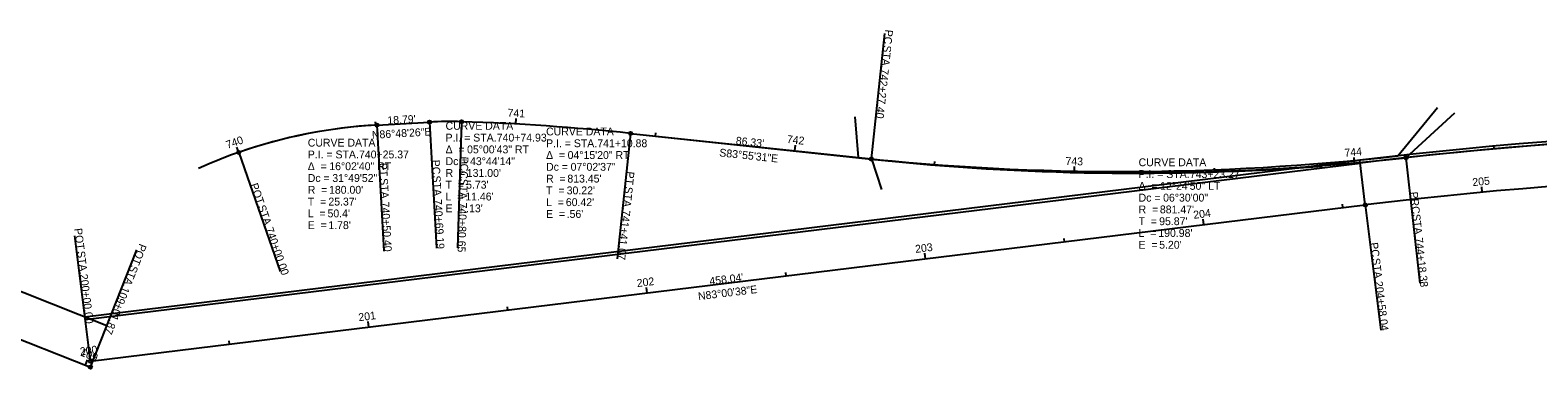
# Model space of a CAD drawing. Extents: x 152040 to 153774, y 329199 to 329827.
# Drawn here: x 152699 to 153237, y 329238 to 329358 of the extents above; entities that cross this region are included whole.
import ezdxf

# ---------------------------------------------------------------- set-up
doc = ezdxf.new("R2010")
doc.units = 0
for name, color, linetype in [('Default', 7, 'Continuous'), ('DR_X_Cells', 7, 'Continuous'), ('GK_Drainage_Nodes', 7, 'Continuous'), ('LT_X_Poles', 7, 'Continuous'), ('PV_X_Walk', 7, 'Continuous'), ('RD_X_Cells', 7, 'Continuous'), ('RD_X_Misc_Items', 7, 'Continuous'), ('SN_X_Public', 7, 'Continuous'), ('SV_X_Random_Point', 7, 'Continuous'), ('SV_X_Toe_of_Slope', 7, 'Continuous'), ('UT_X_Electric', 7, 'Continuous'), ('UT_X_Electric_Cells', 7, 'Continuous'), ('UT_X_Misc_Cells', 7, 'Continuous'), ('UT_X_Sanitary_Cells', 7, 'Continuous'), ('UT_X_Water_Cells', 7, 'Continuous')]:
    doc.layers.add(name, color=color, linetype=linetype)

msp = doc.modelspace()

# ---------------------------------------------------------------- linework, layer by layer
at = {"layer": 'Default'}
for p, q in [((153186.7, 329313.67), (153200.89, 329330.9)), ((152994.38, 329313.04), (152993.21, 329327.52)), ((153189.61, 329312.99), (153207.11, 329329.06)), ((152998.99, 329312.55), (153002.66, 329301.67))]:
    msp.add_line(p, q, dxfattribs=at)
for centre, end in [((153087.66, 330189.56), 276.45116), ((153092.27, 330189.07), 276.33994)]:
    msp.add_arc(centre, 881.47, 263.92532, end, dxfattribs=at)
at = {"layer": 'LT_X_Poles'}
msp.add_arc((152832.69, 329144.94), 180, 93.1929, 114.1367, dxfattribs=at)
at = {"layer": 'PV_X_Walk'}
for p, q in [((153175.14, 329296.2), (153180.61, 329251.53)), ((152720.5, 329240.46), (152715.02, 329285.12)), ((152720.51, 329238.36), (152737.07, 329280.2))]:
    msp.add_line(p, q, dxfattribs=at)
for centre in [(153175.14, 329296.2), (152720.5, 329240.46), (152720.51, 329238.36)]:
    msp.add_circle(centre, 0.6, dxfattribs=at)
at = {"layer": 'RD_X_Cells'}
for p, q in [((152822.26, 329324.63), (152822.19, 329325.83)), ((152872.21, 329325), (152872.32, 329326.99)), ((152922.02, 329320.74), (152922.15, 329321.93)), ((152773.39, 329314.89), (152772.73, 329316.77)), ((152971.74, 329315.45), (152971.95, 329317.44)), ((153221.07, 329316.14), (153220.96, 329317.33)), ((153021.49, 329310.44), (153021.59, 329311.64)), ((153071.42, 329307.84), (153071.46, 329309.84)), ((153121.41, 329308.08), (153121.37, 329309.28)), ((153171.31, 329311.15), (153171.13, 329313.14))]:
    msp.add_line(p, q, dxfattribs=at)
at = {"layer": 'RD_X_Misc_Items'}
for p, q in [((153216.85, 329300.69), (153216.67, 329302.68)), ((153167.15, 329295.22), (153167.01, 329296.41)), ((153117.53, 329289.13), (153117.28, 329291.12)), ((153067.9, 329283.05), (153067.75, 329284.24)), ((153018.27, 329276.96), (153018.03, 329278.95)), ((152968.64, 329270.88), (152968.49, 329272.07)), ((152919.01, 329264.8), (152918.77, 329266.78)), ((152869.38, 329258.71), (152869.24, 329259.9)), ((152819.75, 329252.63), (152819.51, 329254.61)), ((152770.13, 329246.54), (152769.98, 329247.73)), ((152718.77, 329239.05), (152719.51, 329240.91)), ((152720.5, 329240.46), (152720.25, 329242.44))]:
    msp.add_line(p, q, dxfattribs=at)
at = {"layer": 'SV_X_Random_Point'}
for p, q in [((152822.67, 329324.66), (152841.43, 329325.7)), ((152913.14, 329321.68), (153000.16, 329312.42))]:
    msp.add_line(p, q, dxfattribs=at)
for centre, radius, start, end in [((152832.69, 329144.94), 180, 93.1929, 109.2372), ((152848.72, 329194.91), 131, 88.1809, 93.1929), ((152827.06, 328512.81), 813.45, 83.92532, 88.1809), ((153092.96, 330184.43), 876.94, 263.92532, 274.36783)]:
    msp.add_arc(centre, radius, start, end, dxfattribs=at)
at = {"layer": 'UT_X_Electric'}
for p, q in [((152720.5, 329240.46), (153175.14, 329296.2)), ((152720.5, 329240.46), (153175.14, 329296.2)), ((152624.69, 329276.26), (152720.51, 329238.36)), ((152628.76, 329274.65), (152720.51, 329238.36))]:
    msp.add_line(p, q, dxfattribs=at)
msp.add_arc((153349.44, 327874.45), 1432.39, 72.95572, 96.98938, dxfattribs=at)
msp.add_arc((153349.44, 327874.45), 1432.39, 72.95572, 96.98938, dxfattribs=at)
at = {"layer": 'UT_X_Electric_Cells'}
for p, q in [((152822.67, 329324.66), (152841.43, 329325.7)), ((152822.67, 329324.66), (152841.43, 329325.7)), ((152822.67, 329324.66), (152841.43, 329325.7)), ((152913.14, 329321.68), (152998.99, 329312.55)), ((152913.14, 329321.68), (152998.99, 329312.55)), ((152913.14, 329321.68), (152998.99, 329312.55))]:
    msp.add_line(p, q, dxfattribs=at)
for centre, radius, start, end in [((152832.69, 329144.94), 180, 93.1929, 109.2372), ((152832.69, 329144.94), 180, 93.1929, 109.2372), ((152848.72, 329194.91), 131, 88.1809, 93.1929), ((152848.72, 329194.91), 131, 88.1809, 93.1929), ((152848.72, 329194.91), 131, 88.1809, 93.1929), ((152827.06, 328512.81), 813.45, 83.92532, 88.1809), ((152827.06, 328512.81), 813.45, 83.92532, 88.1809), ((152827.06, 328512.81), 813.45, 83.92532, 88.1809), ((153349.44, 327874.45), 1447.39, 72.95572, 96.33993), ((153092.27, 330189.07), 881.47, 263.92532, 276.33926), ((153092.27, 330189.07), 881.47, 263.92532, 276.33926)]:
    msp.add_arc(centre, radius, start, end, dxfattribs=at)
at = {"layer": 'UT_X_Sanitary_Cells'}
for p, q in [((152718.55, 329256.34), (153173.19, 329312.08)), ((152718.67, 329255.35), (153173.31, 329311.08)), ((153175.14, 329296.2), (153173.19, 329312.08)), ((152634.64, 329289.53), (152726.4, 329253.24))]:
    msp.add_line(p, q, dxfattribs=at)
for radius in [1448.39, 1447.39]:
    msp.add_arc((153349.44, 327874.45), radius, 72.95572, 96.98938, dxfattribs=at)
at = {"layer": 'UT_X_Water_Cells'}
for p, q in [((152998.99, 329312.55), (153003.75, 329357.29)), ((152822.67, 329324.66), (152825.17, 329279.73)), ((152841.43, 329325.7), (152843.93, 329280.77)), ((152852.88, 329325.84), (152851.45, 329280.86)), ((152913.14, 329321.68), (152908.38, 329276.94)), ((152773.39, 329314.89), (152788.21, 329272.4)), ((153189.61, 329312.99), (153194.58, 329268.26))]:
    msp.add_line(p, q, dxfattribs=at)
for centre in [(152822.67, 329324.66), (152841.43, 329325.7), (152852.88, 329325.84), (152913.14, 329321.68), (152773.39, 329314.89), (152998.99, 329312.55), (153189.61, 329312.99)]:
    msp.add_circle(centre, 0.6, dxfattribs=at)

# ---------------------------------------------------------------- texts
at = {"layer": 'DR_X_Cells'}
for s, p in [('CURVE DATA', (152847.16, 329322.97)), ('CURVE DATA', (152798.03, 329316.97)), ('P.I. = STA. ', (152847.16, 329318.77)), ('740+74.93', (152865.42, 329318.77)), ('CURVE DATA', (152883.01, 329320.96)), ('P.I. = STA. ', (152883.01, 329316.76)), ('741+10.88', (152901.28, 329316.76)), ('P.I. = STA. ', (152798.03, 329312.77)), ('740+25.37', (152816.29, 329312.77)), ('Δ  = ', (152847.16, 329314.57)), ('05°00\'43" RT', (152854.83, 329314.57)), ('Δ  = ', (152883.01, 329312.56)), ('04°15\'20" RT', (152890.69, 329312.56)), ('Δ  = ', (152798.03, 329308.57)), ('16°02\'40" RT', (152805.7, 329308.57)), ('Dc = ', (152847.16, 329310.37)), ('R  = ', (152847.16, 329306.17)), ("131.00'", (152854.74, 329306.17)), ('43°44\'14"', (152855.89, 329310.37)), ('Dc = ', (152883.01, 329308.36)), ('07°02\'37"', (152891.75, 329308.36)), ('CURVE DATA', (153094.29, 329309.97)), ('P.I. = STA. ', (153094.29, 329305.77)), ('743+23.27', (153112.56, 329305.77)), ('Dc = ', (152798.03, 329304.37)), ('R  = ', (152798.03, 329300.17)), ("180.00'", (152805.61, 329300.17)), ('31°49\'52"', (152806.77, 329304.37)), ('T  = ', (152847.16, 329301.97)), ("5.73'", (152854.49, 329301.97)), ('R  = ', (152883.01, 329304.16)), ("813.45'", (152890.6, 329304.16)), ('Δ  = ', (153094.29, 329301.57)), ('12°24\'50" LT', (153101.97, 329301.57)), ('T  = ', (152798.03, 329295.97)), ("25.37'", (152805.37, 329295.97)), ('L  = ', (152847.16, 329297.77)), ("11.46'", (152854.2, 329297.77)), ('T  = ', (152883.01, 329299.96)), ('L  = ', (152883.01, 329295.76)), ("60.42'", (152890.05, 329295.76)), ("30.22'", (152890.35, 329299.96)), ('Dc = ', (153094.29, 329297.37)), ('06°30\'00"', (153103.03, 329297.37)), ('L  = ', (152798.03, 329291.77)), ("50.4'", (152805.07, 329291.77)), ('E  = ', (152847.16, 329293.57)), (".13'", (152854.5, 329293.57)), ('E  = ', (152883.01, 329291.56)), (".56'", (152890.35, 329291.56)), ('R  = ', (153094.29, 329293.17)), ("881.47'", (153101.88, 329293.17)), ('E  = ', (152798.03, 329287.57)), ("1.78'", (152805.37, 329287.57)), ('T  = ', (153094.29, 329288.97)), ('L  = ', (153094.29, 329284.77)), ("190.98'", (153101.33, 329284.77)), ("95.87'", (153101.63, 329288.97)), ('E  = ', (153094.29, 329280.57)), ("5.20'", (153101.63, 329280.57))]:
    msp.add_text(s, height=2.8, dxfattribs=at).set_placement(p)
at = {"layer": 'GK_Drainage_Nodes'}
for s, rotation, p in [("18.79'", 3.1929, (152826.49, 329324.91)), ("86.33'", 353.9253, (152950.54, 329317.75))]:
    msp.add_text(s, height=2.8, rotation=rotation, dxfattribs=at).set_placement(p)
at = {"layer": 'PV_X_Walk'}
for s, rotation, p in [('POT', 276.9894, (152714.74, 329287.71)), ('POT', 248.4184, (152738.05, 329282.59)), ('PC', 276.9894, (153176.84, 329282.65)), (' STA. ', 276.9894, (152715.61, 329280.63)), (' STA. ', 276.9894, (153177.4, 329278.08)), ('200+00.00', 276.9894, (152716.74, 329271.38)), (' STA. ', 248.4184, (152735.43, 329275.95)), ('109+01.87', 248.4184, (152732, 329267.29)), ('204+58.04', 276.9894, (153178.53, 329268.83))]:
    msp.add_text(s, height=2.8, rotation=rotation, dxfattribs=at).set_placement(p)
at = {"layer": 'RD_X_Cells'}
for s, rotation, p in [('741', 356.8182, (152869.2, 329327.67)), ('740', 19.2372, (152769.4, 329316.14)), ('742', 353.9253, (152968.75, 329318.28)), ('744', 5.1443, (153167.82, 329313.35)), ('743', 358.6443, (153068.2, 329310.42))]:
    msp.add_text(s, height=2.8, rotation=rotation, dxfattribs=at).set_placement(p)
at = {"layer": 'RD_X_Misc_Items'}
for s, rotation, p in [('205', 5.3111, (153213.43, 329302.88)), ('204', 6.9894, (153113.97, 329291.22)), ('203', 6.9894, (153014.79, 329279.06)), ('202', 6.9894, (152915.52, 329266.89)), ('201', 6.9894, (152816.25, 329254.72)), ('200', 6.9894, (152716.95, 329242.54)), ('109', 338.4184, (152716.69, 329242.56))]:
    msp.add_text(s, height=2.8, rotation=rotation, dxfattribs=at).set_placement(p)
at = {"layer": 'SN_X_Public'}
for s, rotation, p in [('N86°48\'26"E', 3.1929, (152820.97, 329319.75)), ('S83°55\'31"E', 353.9253, (152944.68, 329313.5))]:
    msp.add_text(s, height=2.8, rotation=rotation, dxfattribs=at).set_placement(p)
at = {"layer": 'SV_X_Toe_of_Slope'}
msp.add_text('N83°00\'38"E', height=2.8, rotation=6.9894, dxfattribs=at).set_placement((152937.37, 329262.21))
at = {"layer": 'UT_X_Misc_Cells'}
msp.add_text("458.04'", height=2.8, rotation=6.9894, dxfattribs=at).set_placement((152941.42, 329267.58))
at = {"layer": 'UT_X_Water_Cells'}
for s, rotation, p in [('PC', 263.9253, (153003.95, 329358.77)), (' STA. ', 263.9253, (153003.46, 329354.21)), ('742+27.40', 263.9253, (153002.46, 329344.82)), ('PT', 273.1929, (152823.47, 329311.09)), ('PC', 273.1929, (152842.22, 329312.19)), ('PCC', 268.1809, (152852.53, 329313.45)), ('POT', 289.2372, (152777.45, 329303.38)), (' STA. ', 273.1929, (152823.71, 329306.68)), (' STA. ', 273.1929, (152842.48, 329307.61)), (' STA. ', 268.1809, (152852.31, 329306.56)), ('PT', 263.9253, (152911.75, 329308.23)), ('740+69.19', 273.1929, (152843.01, 329298.18)), (' STA. ', 263.9253, (152911.29, 329303.84)), ('PRC', 276.3399, (153191.01, 329300.73)), (' STA. ', 289.2372, (152779.82, 329296.58)), ('740+50.40', 273.1929, (152824.24, 329297.24)), ('740+80.65', 268.1809, (152852.01, 329297.11)), ('741+41.07', 263.9253, (152910.29, 329294.44)), (' STA. ', 276.3399, (153191.78, 329293.83)), ('740+00.00', 289.2372, (152782.93, 329287.66)), ('744+18.38', 276.3399, (153192.82, 329284.43))]:
    msp.add_text(s, height=2.8, rotation=rotation, dxfattribs=at).set_placement(p)

doc.saveas('drawing.dxf')
